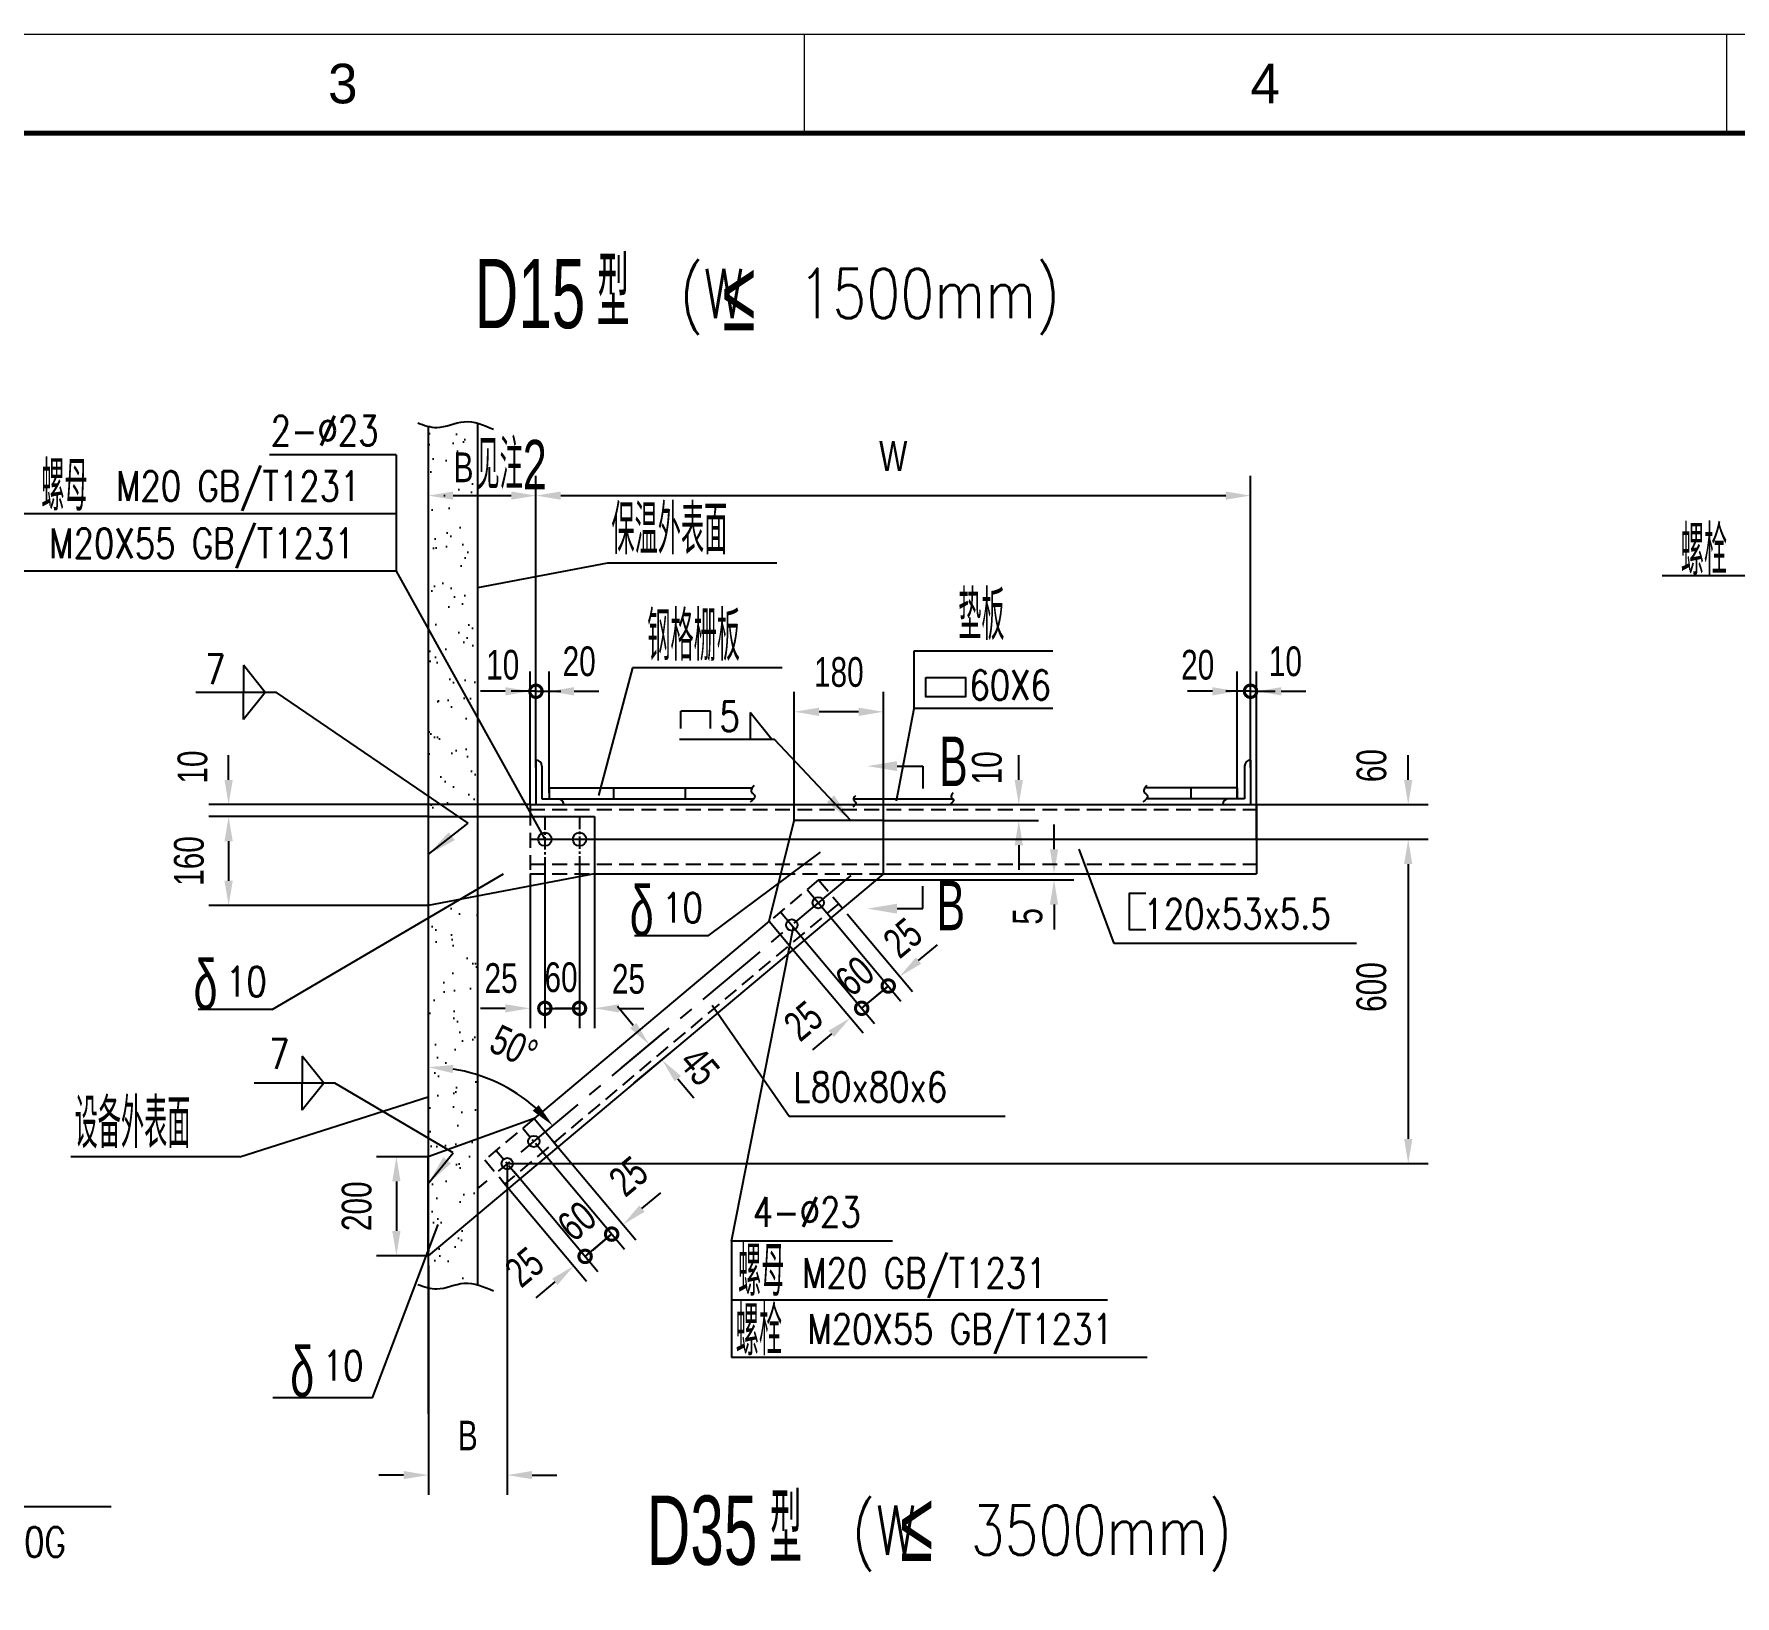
# Model space of a CAD drawing. Extents: x 148 to 221443, y -36682 to 6758.
# Drawn here: x 161938 to 165374, y -18573 to -15418 of the extents above; entities that cross this region are included whole.
import ezdxf
from ezdxf.enums import TextEntityAlignment as Align

# ---------------------------------------------------------------- set-up
doc = ezdxf.new("R2010")
doc.units = 0
doc.header["$LTSCALE"] = 10
doc.header["$MEASUREMENT"] = 0
for name, pattern in [('CENTERX2', [4, 2.5, -0.5, 0.5, -0.5]), ('HIDDENX2', [0.75, 0.5, -0.25]), ('PHANTOM', [2.5, 1.25, -0.25, 0.25, -0.25, 0.25, -0.25])]:
    doc.linetypes.add(name, pattern=pattern)
for name, color, linetype in [('2', 4, 'Continuous'), ('3', 255, 'Continuous'), ('6', 4, 'PHANTOM'), ('9', 6, 'Continuous'), ('CENTER', 1, 'CENTERX2'), ('WHITE', 7, 'Continuous')]:
    doc.layers.add(name, color=color, linetype=linetype)
doc.layers.add('2（细实线）', color=3, linetype='Continuous', lineweight=20)
doc.layers.add('图框层', color=7, linetype='Continuous', lineweight=15)
doc.styles.add('HZ', font='ROMS.SHX', dxfattribs={"width": 0.75, "bigfont": 'GBCBIG.SHX'})
doc.styles.get("Standard").update_dxf_attribs({"font": 'wison_e.shx', "width": 0.75, "bigfont": 'wison_c.shx'})
doc.styles.add('XW', font='ROMANS.shx', dxfattribs={"width": 0.85})
doc.dimstyles.new('DIM1', dxfattribs={"dimscale": 20, "dimtxt": 3, "dimasz": 2.5, "dimexe": 2, "dimexo": 0, "dimgap": 1, "dimtad": 0, "dimdec": 0, "dimzin": 0, "dimdsep": 46, "dimtxsty": 'Standard', "dimcen": 2, "dimclrd": 3, "dimclre": 3, "dimclrt": 3, "dimadec": 0, "dimazin": 0, "dimtfac": 0.666667, "dimtdec": 0, "dimtofl": 0, "dimtmove": 2, "dimatfit": 1, "dimfxl": 2, "dimtvp": 1.333333, "dimtolj": 1, "dimtzin": 0, "dimarcsym": 0})

# ---------------------------------------------------------------- blocks, each defined once
blk = doc.blocks.new('_DotSmall')
at = {"layer": 'WHITE', "color": 0, "const_width": 0.5}
blk.add_lwpolyline([(-0.0625, 0, 1), (0.0625, 0, 1)], format="xyb", close=True, dxfattribs=at)
blk = doc.blocks.new('*D1601')
at = {"layer": '2', "color": 3, "lineweight": -2}
for p, q in [((162939.9, -16974.3), (162939.9, -16705.3)), ((162951.9, -16899.3), (162951.9, -16705.3)), ((162889.9, -16745.3), (162839.9, -16745.3)), ((162951.9, -16745.3), (163001.9, -16745.3))]:
    blk.add_line(p, q, dxfattribs=at)
at = {"layer": '2', "color": 3}
blk.add_solid([(162889.9, -16753.7), (162889.9, -16737), (162939.9, -16745.3)], dxfattribs=at)
at = {"layer": 'Defpoints', "color": 0}
for p in [(162951.9, -16745.3), (162951.9, -16899.3), (162939.9, -16974.3)]:
    blk.add_point(p, dxfattribs=at)
at = {"layer": '2', "color": 3, "lineweight": -2, "xscale": 50, "yscale": 50, "zscale": 50, "rotation": 180}
blk.add_blockref('_DotSmall', (162951.9, -16745.3), dxfattribs=at)
at = {"layer": '2', "color": 3, "insert": (162884.7, -16692.1), "char_height": 60, "attachment_point": 5}
blk.add_mtext('\\A1;10', dxfattribs=at)
blk = doc.blocks.new('*D1602')
at = {"layer": '2', "color": 3, "lineweight": -2}
for p, q in [((162951.9, -16899.3), (162951.9, -16705.3)), ((162978.9, -16950.3), (162978.9, -16705.3)), ((162951.9, -16745.3), (162901.9, -16745.3)), ((163028.9, -16745.3), (163078.9, -16745.3))]:
    blk.add_line(p, q, dxfattribs=at)
at = {"layer": '2', "color": 3}
blk.add_solid([(163028.9, -16737), (163028.9, -16753.7), (162978.9, -16745.3)], dxfattribs=at)
at = {"layer": 'Defpoints', "color": 0}
for p in [(162951.9, -16745.3), (162951.9, -16899.3), (162978.9, -16950.3)]:
    blk.add_point(p, dxfattribs=at)
at = {"layer": '2', "color": 3, "lineweight": -2, "xscale": 50, "yscale": 50, "zscale": 50}
blk.add_blockref('_DotSmall', (162951.9, -16745.3), dxfattribs=at)
at = {"layer": '2', "color": 3, "insert": (163039.2, -16685.1), "char_height": 60, "attachment_point": 5}
blk.add_mtext('\\A1;20', dxfattribs=at)
blk = doc.blocks.new('*D1603')
at = {"layer": '2', "color": 3, "lineweight": -2}
for p, q in [((164368.3, -16962.3), (164368.3, -16705.3)), ((164395.3, -16899.3), (164395.3, -16705.3)), ((164318.3, -16745.3), (164268.3, -16745.3)), ((164395.3, -16745.3), (164445.3, -16745.3))]:
    blk.add_line(p, q, dxfattribs=at)
at = {"layer": '2', "color": 3}
blk.add_solid([(164318.3, -16753.7), (164318.3, -16737), (164368.3, -16745.3)], dxfattribs=at)
at = {"layer": 'Defpoints', "color": 0}
for p in [(164395.3, -16745.3), (164395.3, -16899.3), (164368.3, -16962.3)]:
    blk.add_point(p, dxfattribs=at)
at = {"layer": '2', "color": 3, "lineweight": -2, "xscale": 50, "yscale": 50, "zscale": 50, "rotation": 180}
blk.add_blockref('_DotSmall', (164395.3, -16745.3), dxfattribs=at)
at = {"layer": '2', "color": 3, "insert": (164288.6, -16692.1), "char_height": 60, "attachment_point": 5}
blk.add_mtext('\\A1;20', dxfattribs=at)
blk = doc.blocks.new('*D1604')
at = {"layer": '2', "color": 3, "lineweight": -2}
for p, q in [((164395.3, -16899.3), (164395.3, -16705.3)), ((164407.3, -17044.3), (164407.3, -16705.3)), ((164395.3, -16745.3), (164345.3, -16745.3)), ((164457.3, -16745.3), (164507.3, -16745.3))]:
    blk.add_line(p, q, dxfattribs=at)
at = {"layer": '2', "color": 3}
blk.add_solid([(164457.3, -16737), (164457.3, -16753.7), (164407.3, -16745.3)], dxfattribs=at)
at = {"layer": 'Defpoints', "color": 0}
for p in [(164395.3, -16745.3), (164395.3, -16899.3), (164407.3, -17044.3)]:
    blk.add_point(p, dxfattribs=at)
at = {"layer": '2', "color": 3, "lineweight": -2, "xscale": 50, "yscale": 50, "zscale": 50}
blk.add_blockref('_DotSmall', (164395.3, -16745.3), dxfattribs=at)
at = {"layer": '2', "color": 3, "insert": (164465.8, -16685.1), "char_height": 60, "attachment_point": 5}
blk.add_mtext('\\A1;10', dxfattribs=at)
blk = doc.blocks.new('*D1605')
at = {"layer": '2', "color": 3, "lineweight": -2}
for p, q in [((162734.5, -16467.9), (162734.5, -16310)), ((162951.9, -16899.3), (162951.9, -16310)), ((162784.5, -16350), (162901.9, -16350))]:
    blk.add_line(p, q, dxfattribs=at)
at = {"layer": '2', "color": 3}
for points in [[(162784.5, -16341.7), (162784.5, -16358.3), (162734.5, -16350)], [(162901.9, -16358.3), (162901.9, -16341.7), (162951.9, -16350)]]:
    blk.add_solid(points, dxfattribs=at)
at = {"layer": 'Defpoints', "color": 0}
for p in [(162951.9, -16350), (162734.5, -16467.9), (162951.9, -16899.3)]:
    blk.add_point(p, dxfattribs=at)
at = {"layer": '2', "color": 3, "insert": (162805.6, -16292.9), "char_height": 60, "attachment_point": 5}
blk.add_mtext('\\A1;B', dxfattribs=at)
blk = doc.blocks.new('*D1606')
at = {"layer": '2', "color": 3, "lineweight": -2}
for p, q in [((162331.1, -16924.3), (162331.1, -16874.3)), ((162939.9, -16974.3), (162291.1, -16974.3)), ((162734.5, -16998.3), (162291.1, -16998.3)), ((162331.1, -17048.3), (162331.1, -17098.3))]:
    blk.add_line(p, q, dxfattribs=at)
at = {"layer": '2', "color": 3}
for points in [[(162322.7, -16924.3), (162339.4, -16924.3), (162331.1, -16974.3)], [(162339.4, -17048.3), (162322.7, -17048.3), (162331.1, -16998.3)]]:
    blk.add_solid(points, dxfattribs=at)
at = {"layer": 'Defpoints', "color": 0}
for p in [(162331.1, -16974.3), (162734.5, -16998.3), (162939.9, -16974.3)]:
    blk.add_point(p, dxfattribs=at)
at = {"layer": '2', "color": 3, "insert": (162258.3, -16898.4), "char_height": 60, "attachment_point": 5, "rotation": 90}
blk.add_mtext('\\A1;10', dxfattribs=at)
blk = doc.blocks.new('*D1607')
at = {"layer": '2', "color": 3, "lineweight": -2}
for p, q in [((162951.9, -16899.3), (162951.9, -16310)), ((164395.3, -16884.3), (164395.3, -16310)), ((163001.9, -16350), (164345.3, -16350))]:
    blk.add_line(p, q, dxfattribs=at)
at = {"layer": '2', "color": 3}
for points in [[(163001.9, -16341.7), (163001.9, -16358.3), (162951.9, -16350)], [(164345.3, -16358.3), (164345.3, -16341.7), (164395.3, -16350)]]:
    blk.add_solid(points, dxfattribs=at)
at = {"layer": 'Defpoints', "color": 0}
for p in [(164395.3, -16350), (162951.9, -16899.3), (164395.3, -16884.3)]:
    blk.add_point(p, dxfattribs=at)
at = {"layer": '2', "color": 3, "insert": (163673.6, -16270), "char_height": 60, "attachment_point": 5}
blk.add_mtext('\\A1;W', dxfattribs=at)
blk = doc.blocks.new('*D1608')
at = {"layer": '2', "color": 3, "lineweight": -2}
for p, q in [((162734.5, -16998.3), (162291.1, -16998.3)), ((162331.1, -17048.3), (162331.1, -17128)), ((162736.3, -17178), (162291.1, -17178))]:
    blk.add_line(p, q, dxfattribs=at)
at = {"layer": '2', "color": 3}
for points in [[(162339.4, -17048.3), (162322.7, -17048.3), (162331.1, -16998.3)], [(162322.7, -17128), (162339.4, -17128), (162331.1, -17178)]]:
    blk.add_solid(points, dxfattribs=at)
at = {"layer": 'Defpoints', "color": 0}
for p in [(162734.5, -16998.3), (162331.1, -17178), (162736.3, -17178)]:
    blk.add_point(p, dxfattribs=at)
at = {"layer": '2', "color": 3, "insert": (162251.1, -17088.2), "char_height": 60, "attachment_point": 5, "rotation": 90}
blk.add_mtext('\\A1;160', dxfattribs=at)
blk = doc.blocks.new('*D1609')
at = {"layer": '2', "color": 3, "lineweight": -2}
for p, q in [((162969.9, -17089.7), (162969.9, -17425.8)), ((162939.9, -17114.3), (162939.9, -17425.8)), ((162889.9, -17385.8), (162839.9, -17385.8)), ((162969.9, -17385.8), (163019.9, -17385.8))]:
    blk.add_line(p, q, dxfattribs=at)
at = {"layer": '2', "color": 3}
blk.add_solid([(162889.9, -17394.1), (162889.9, -17377.4), (162939.9, -17385.8)], dxfattribs=at)
at = {"layer": 'Defpoints', "color": 0}
for p in [(162969.9, -17089.7), (162939.9, -17114.3), (162969.9, -17385.8)]:
    blk.add_point(p, dxfattribs=at)
at = {"layer": '2', "color": 3, "lineweight": -2, "xscale": 50, "yscale": 50, "zscale": 50, "rotation": 180}
blk.add_blockref('_DotSmall', (162969.9, -17385.8), dxfattribs=at)
at = {"layer": '2', "color": 3, "insert": (162881.4, -17325), "char_height": 60, "attachment_point": 5}
blk.add_mtext('\\A1;25', dxfattribs=at)
blk = doc.blocks.new('*D1610')
at = {"layer": '2', "color": 3, "lineweight": -2}
for p, q in [((162969.9, -17089.7), (162969.9, -17425.8)), ((163039.9, -17089), (163039.9, -17425.8)), ((162969.9, -17385.8), (163039.9, -17385.8))]:
    blk.add_line(p, q, dxfattribs=at)
at = {"layer": 'Defpoints', "color": 0}
for p in [(162969.9, -17089.7), (163039.9, -17089), (163039.9, -17385.8)]:
    blk.add_point(p, dxfattribs=at)
at = {"layer": '2', "color": 3, "lineweight": -2, "xscale": 50, "yscale": 50, "zscale": 50, "rotation": 180}
blk.add_blockref('_DotSmall', (162969.9, -17385.8), dxfattribs=at)
at = {"layer": '2', "color": 3, "lineweight": -2, "xscale": 50, "yscale": 50, "zscale": 50}
blk.add_blockref('_DotSmall', (163039.9, -17385.8), dxfattribs=at)
at = {"layer": '2', "color": 3, "insert": (163002.6, -17323.3), "char_height": 60, "attachment_point": 5}
blk.add_mtext('\\A1;60', dxfattribs=at)
blk = doc.blocks.new('*D1611')
at = {"layer": '2', "color": 3, "lineweight": -2}
for p, q in [((163039.9, -17089), (163039.9, -17425.8)), ((163069.9, -17114.3), (163069.9, -17425.8)), ((163039.9, -17385.8), (162989.9, -17385.8)), ((163119.9, -17385.8), (163169.9, -17385.8))]:
    blk.add_line(p, q, dxfattribs=at)
at = {"layer": '2', "color": 3}
blk.add_solid([(163119.9, -17377.4), (163119.9, -17394.1), (163069.9, -17385.8)], dxfattribs=at)
at = {"layer": 'Defpoints', "color": 0}
for p in [(163039.9, -17089), (163069.9, -17114.3), (163069.9, -17385.8)]:
    blk.add_point(p, dxfattribs=at)
at = {"layer": '2', "color": 3, "lineweight": -2, "xscale": 50, "yscale": 50, "zscale": 50}
blk.add_blockref('_DotSmall', (163039.9, -17385.8), dxfattribs=at)
at = {"layer": '2', "color": 3, "insert": (163138.8, -17326.7), "char_height": 60, "attachment_point": 5}
blk.add_mtext('\\A1;25', dxfattribs=at)
blk = doc.blocks.new('*D1612')
at = {"layer": '2', "color": 3, "lineweight": -2}
for p, q in [((164407.3, -17044.3), (164753.9, -17044.3)), ((164713.9, -17094.3), (164713.9, -17649.5)), ((162894, -17699.5), (164753.9, -17699.5))]:
    blk.add_line(p, q, dxfattribs=at)
at = {"layer": '2', "color": 3}
for points in [[(164722.2, -17094.3), (164705.5, -17094.3), (164713.9, -17044.3)], [(164705.5, -17649.5), (164722.2, -17649.5), (164713.9, -17699.5)]]:
    blk.add_solid(points, dxfattribs=at)
at = {"layer": 'Defpoints', "color": 0}
for p in [(164407.3, -17044.3), (162894, -17699.5), (164713.9, -17699.5)]:
    blk.add_point(p, dxfattribs=at)
at = {"layer": '2', "color": 3, "insert": (164639.7, -17342.8), "char_height": 60, "attachment_point": 5, "rotation": 90}
blk.add_mtext('\\A1;600', dxfattribs=at)
blk = doc.blocks.new('*D1613')
at = {"layer": '2', "color": 3, "lineweight": -2}
for p, q in [((163580.6, -17195.2), (163712.2, -17352.1)), ((163557.6, -17214.5), (163689.2, -17371.4)), ((163724.8, -17289.3), (163763.1, -17257.2)), ((163663.5, -17340.7), (163625.2, -17372.9))]:
    blk.add_line(p, q, dxfattribs=at)
at = {"layer": '2', "color": 3}
blk.add_solid([(163719.4, -17282.9), (163730.1, -17295.7), (163686.5, -17321.4)], dxfattribs=at)
at = {"layer": 'Defpoints', "color": 0}
for p in [(163580.6, -17195.2), (163557.6, -17214.5), (163686.5, -17321.4)]:
    blk.add_point(p, dxfattribs=at)
at = {"layer": '2', "color": 3, "lineweight": -2, "xscale": 50, "yscale": 50, "zscale": 50, "rotation": 39.99999999978384}
blk.add_blockref('_DotSmall', (163663.5, -17340.7), dxfattribs=at)
at = {"layer": '2', "color": 3, "insert": (163693, -17243.5), "char_height": 60, "attachment_point": 5, "rotation": 40}
blk.add_mtext('\\A1;25', dxfattribs=at)
blk = doc.blocks.new('*D1614')
at = {"layer": '2', "color": 3, "lineweight": -2}
for p, q in [((163557.6, -17214.5), (163689.2, -17371.4)), ((163504, -17259.5), (163635.6, -17416.4)), ((163609.9, -17385.7), (163663.5, -17340.7))]:
    blk.add_line(p, q, dxfattribs=at)
at = {"layer": 'Defpoints', "color": 0}
for p in [(163557.6, -17214.5), (163504, -17259.5), (163663.5, -17340.7)]:
    blk.add_point(p, dxfattribs=at)
at = {"layer": '2', "color": 3, "lineweight": -2, "xscale": 50, "yscale": 50, "zscale": 50}
for p, rotation in [((163663.5, -17340.7), 39.9999999997845), ((163609.9, -17385.7), 219.9999999997845)]:
    blk.add_blockref('_DotSmall', p, dxfattribs=dict(at, rotation=rotation))
at = {"layer": '2', "color": 3, "insert": (163595.9, -17320.6), "char_height": 60, "attachment_point": 5, "rotation": 40}
blk.add_mtext('\\A1;60', dxfattribs=at)
blk = doc.blocks.new('*D1615')
at = {"layer": '2', "color": 3, "lineweight": -2}
for p, q in [((163481, -17278.8), (163612.6, -17435.6)), ((163504, -17259.5), (163635.6, -17416.4)), ((163609.9, -17385.7), (163648.2, -17353.6)), ((163548.6, -17437.1), (163510.3, -17469.3))]:
    blk.add_line(p, q, dxfattribs=at)
at = {"layer": '2', "color": 3}
blk.add_solid([(163553.9, -17443.5), (163543.2, -17430.8), (163586.9, -17405)], dxfattribs=at)
at = {"layer": 'Defpoints', "color": 0}
for p in [(163481, -17278.8), (163504, -17259.5), (163609.9, -17385.7)]:
    blk.add_point(p, dxfattribs=at)
at = {"layer": '2', "color": 3, "lineweight": -2, "xscale": 50, "yscale": 50, "zscale": 50, "rotation": 219.9999999998051}
blk.add_blockref('_DotSmall', (163609.9, -17385.7), dxfattribs=at)
at = {"layer": '2', "color": 3, "insert": (163492, -17411.4), "char_height": 60, "attachment_point": 5, "rotation": 40}
blk.add_mtext('\\A1;25', dxfattribs=at)
blk = doc.blocks.new('*D1616')
at = {"layer": '2', "color": 3, "lineweight": -2}
for p, q in [((162906.9, -17714.9), (163076.9, -17917.5)), ((162883.9, -17734.2), (163053.9, -17936.8)), ((163051.2, -17886.9), (163089.5, -17854.7)), ((162989.9, -17938.3), (162951.6, -17970.4))]:
    blk.add_line(p, q, dxfattribs=at)
at = {"layer": '2', "color": 3}
blk.add_solid([(162995.3, -17944.7), (162984.5, -17931.9), (163028.2, -17906.2)], dxfattribs=at)
at = {"layer": 'Defpoints', "color": 0}
for p in [(162906.9, -17714.9), (162883.9, -17734.2), (163051.2, -17886.9)]:
    blk.add_point(p, dxfattribs=at)
at = {"layer": '2', "color": 3, "lineweight": -2, "xscale": 50, "yscale": 50, "zscale": 50, "rotation": 219.9999999997694}
blk.add_blockref('_DotSmall', (163051.2, -17886.9), dxfattribs=at)
at = {"layer": '2', "color": 3, "insert": (162928.7, -17908.5), "char_height": 60, "attachment_point": 5, "rotation": 40}
blk.add_mtext('\\A1;25', dxfattribs=at)
blk = doc.blocks.new('*D1617')
at = {"layer": '2', "color": 3, "lineweight": -2}
for p, q in [((162960.5, -17669.9), (163130.5, -17872.5)), ((162906.9, -17714.9), (163076.9, -17917.5)), ((163051.2, -17886.9), (163104.8, -17841.9))]:
    blk.add_line(p, q, dxfattribs=at)
at = {"layer": 'Defpoints', "color": 0}
for p in [(162960.5, -17669.9), (162906.9, -17714.9), (163104.8, -17841.9)]:
    blk.add_point(p, dxfattribs=at)
at = {"layer": '2', "color": 3, "lineweight": -2, "xscale": 50, "yscale": 50, "zscale": 50}
for p, rotation in [((163104.8, -17841.9), 39.9999999997845), ((163051.2, -17886.9), 219.9999999997845)]:
    blk.add_blockref('_DotSmall', p, dxfattribs=dict(at, rotation=rotation))
at = {"layer": '2', "color": 3, "insert": (163034.7, -17815.8), "char_height": 60, "attachment_point": 5, "rotation": 40}
blk.add_mtext('\\A1;60', dxfattribs=at)
blk = doc.blocks.new('*D1618')
at = {"layer": '2', "color": 3, "lineweight": -2}
for p, q in [((162983.5, -17650.6), (163153.5, -17853.2)), ((162960.5, -17669.9), (163130.5, -17872.5)), ((163166.1, -17790.4), (163204.4, -17758.3)), ((163104.8, -17841.9), (163066.5, -17874))]:
    blk.add_line(p, q, dxfattribs=at)
at = {"layer": '2', "color": 3}
blk.add_solid([(163160.7, -17784.1), (163171.4, -17796.8), (163127.8, -17822.6)], dxfattribs=at)
at = {"layer": 'Defpoints', "color": 0}
for p in [(162983.5, -17650.6), (162960.5, -17669.9), (163127.8, -17822.6)]:
    blk.add_point(p, dxfattribs=at)
at = {"layer": '2', "color": 3, "lineweight": -2, "xscale": 50, "yscale": 50, "zscale": 50, "rotation": 39.99999999980513}
blk.add_blockref('_DotSmall', (163104.8, -17841.9), dxfattribs=at)
at = {"layer": '2', "color": 3, "insert": (163138.9, -17725.2), "char_height": 60, "attachment_point": 5, "rotation": 40}
blk.add_mtext('\\A1;25', dxfattribs=at)
blk = doc.blocks.new('*D1619')
at = {"layer": '2', "color": 3, "lineweight": -2}
for p, q in [((164713.9, -16924.3), (164713.9, -16874.3)), ((164407.3, -16974.3), (164753.9, -16974.3)), ((164407.3, -17044.3), (164753.9, -17044.3)), ((164713.9, -17094.3), (164713.9, -17144.3))]:
    blk.add_line(p, q, dxfattribs=at)
at = {"layer": '2', "color": 3}
for points in [[(164705.5, -16924.3), (164722.2, -16924.3), (164713.9, -16974.3)], [(164722.2, -17094.3), (164705.5, -17094.3), (164713.9, -17044.3)]]:
    blk.add_solid(points, dxfattribs=at)
at = {"layer": 'Defpoints', "color": 0}
for p in [(164407.3, -16974.3), (164407.3, -17044.3), (164713.9, -17044.3)]:
    blk.add_point(p, dxfattribs=at)
at = {"layer": '2', "color": 3, "insert": (164639.9, -16895.5), "char_height": 60, "attachment_point": 5, "rotation": 90}
blk.add_mtext('\\A1;60', dxfattribs=at)
blk = doc.blocks.new('*D1620')
at = {"layer": '2', "color": 3, "lineweight": -2}
for p, q in [((163998.4, -17064.3), (163998.4, -17014.3)), ((163522.7, -17126.3), (164038.4, -17126.3)), ((163677, -17114.3), (164038.4, -17114.3)), ((163998.4, -17176.3), (163998.4, -17226.3))]:
    blk.add_line(p, q, dxfattribs=at)
at = {"layer": '2', "color": 3}
for points in [[(163990.1, -17064.3), (164006.8, -17064.3), (163998.4, -17114.3)], [(164006.8, -17176.3), (163990.1, -17176.3), (163998.4, -17126.3)]]:
    blk.add_solid(points, dxfattribs=at)
at = {"layer": 'Defpoints', "color": 0}
for p in [(163522.7, -17126.3), (163677, -17114.3), (163998.4, -17114.3)]:
    blk.add_point(p, dxfattribs=at)
at = {"layer": '2', "color": 3, "insert": (163945.2, -17200), "char_height": 60, "attachment_point": 5, "rotation": 90}
blk.add_mtext('\\A1;5', dxfattribs=at)
blk = doc.blocks.new('*D1621')
at = {"layer": '2', "color": 3, "lineweight": -2}
for p, q in [((163927.2, -16924.3), (163927.2, -16874.3)), ((163622.2, -16974.3), (163967.2, -16974.3)), ((163653.7, -17006.3), (163967.2, -17006.3)), ((163927.2, -17056.3), (163927.2, -17106.3))]:
    blk.add_line(p, q, dxfattribs=at)
at = {"layer": '2', "color": 3}
for points in [[(163918.9, -16924.3), (163935.6, -16924.3), (163927.2, -16974.3)], [(163935.6, -17056.3), (163918.9, -17056.3), (163927.2, -17006.3)]]:
    blk.add_solid(points, dxfattribs=at)
at = {"layer": 'Defpoints', "color": 0}
for p in [(163622.2, -16974.3), (163653.7, -17006.3), (163927.2, -16974.3)]:
    blk.add_point(p, dxfattribs=at)
at = {"layer": '2', "color": 3, "insert": (163863, -16899.9), "char_height": 60, "attachment_point": 5, "rotation": 90}
blk.add_mtext('\\A1;10', dxfattribs=at)
blk = doc.blocks.new('*D1622')
at = {"layer": '2', "color": 3, "lineweight": -2}
for p, q in [((163473.7, -17006.3), (163473.7, -16746.7)), ((163653.7, -17006.3), (163653.7, -16746.7)), ((163603.7, -16786.7), (163523.7, -16786.7))]:
    blk.add_line(p, q, dxfattribs=at)
at = {"layer": '2', "color": 3}
for points in [[(163523.7, -16778.4), (163523.7, -16795.1), (163473.7, -16786.7)], [(163603.7, -16795.1), (163603.7, -16778.4), (163653.7, -16786.7)]]:
    blk.add_solid(points, dxfattribs=at)
at = {"layer": 'Defpoints', "color": 0}
for p in [(163473.7, -16786.7), (163473.7, -17006.3), (163653.7, -17006.3)]:
    blk.add_point(p, dxfattribs=at)
at = {"layer": '2', "color": 3, "insert": (163563.7, -16706.7), "char_height": 60, "attachment_point": 5}
blk.add_mtext('\\A1;180', dxfattribs=at)
blk = doc.blocks.new('*D1623')
at = {"layer": '2', "color": 3, "lineweight": -2}
for p, q in [((163148.5, -17420.7), (163116.4, -17382.4)), ((163124.9, -17505.8), (163211.3, -17433.3)), ((163150.6, -17536.4), (163237, -17464)), ((163238.5, -17528), (163270.6, -17566.3))]:
    blk.add_line(p, q, dxfattribs=at)
at = {"layer": '2', "color": 3}
for points in [[(163142.1, -17426.1), (163154.9, -17415.4), (163180.6, -17459)], [(163244.9, -17522.6), (163232.1, -17533.3), (163206.4, -17489.7)]]:
    blk.add_solid(points, dxfattribs=at)
at = {"layer": 'Defpoints', "color": 0}
for p in [(163180.6, -17459), (163124.9, -17505.8), (163150.6, -17536.4)]:
    blk.add_point(p, dxfattribs=at)
at = {"layer": '2', "color": 3, "insert": (163282.4, -17502.8), "char_height": 60, "attachment_point": 5, "rotation": 310}
blk.add_mtext('\\A1;45', dxfattribs=at)
blk = doc.blocks.new('*D1624')
at = {"layer": '2', "color": 3, "lineweight": -2}
for p, q in [((162894, -17699.5), (162894, -18368.7)), ((162734.5, -17905.2), (162734.5, -18368.7)), ((162684.5, -18328.7), (162634.5, -18328.7)), ((162944, -18328.7), (162994, -18328.7))]:
    blk.add_line(p, q, dxfattribs=at)
at = {"layer": '2', "color": 3}
for points in [[(162684.5, -18337), (162684.5, -18320.4), (162734.5, -18328.7)], [(162944, -18320.4), (162944, -18337), (162894, -18328.7)]]:
    blk.add_solid(points, dxfattribs=at)
at = {"layer": 'Defpoints', "color": 0}
for p in [(162894, -17699.5), (162734.5, -17905.2), (162894, -18328.7)]:
    blk.add_point(p, dxfattribs=at)
at = {"layer": '2', "color": 3, "insert": (162814.2, -18248.7), "char_height": 60, "attachment_point": 5}
blk.add_mtext('\\A1;B', dxfattribs=at)
blk = doc.blocks.new('*D1625')
at = {"layer": '2', "color": 3, "lineweight": -2}
blk.add_arc((162734.5, -17831.8), 327.1, 48.4459, 81.2333, dxfattribs=at)
at = {"layer": '2', "color": 3}
for points in [[(162785, -17500.2), (162783.7, -17516.8), (162734.5, -17504.7)], [(162945.4, -17592.8), (162957.4, -17581.2), (162986.2, -17623)]]:
    blk.add_solid(points, dxfattribs=at)
at = {"layer": 'Defpoints', "color": 0}
for p in [(162734.5, -16210.1), (163591.2, -17121.1), (162915.2, -17559.2), (162903.8, -17691.3), (162734.5, -18350.4)]:
    blk.add_point(p, dxfattribs=at)
at = {"layer": '2', "color": 3, "insert": (162907.5, -17463.3), "char_height": 60, "attachment_point": 5, "rotation": 334.8396}
blk.add_mtext('\\A1;50%%d', dxfattribs=at)
blk = doc.blocks.new('*D1626')
at = {"layer": '2', "color": 3, "lineweight": -2}
for p, q in [((162734.5, -17685.6), (162630, -17685.6)), ((162670, -17735.6), (162670, -17835.6)), ((162734.5, -17885.6), (162630, -17885.6))]:
    blk.add_line(p, q, dxfattribs=at)
at = {"layer": '2', "color": 3}
for points in [[(162678.3, -17735.6), (162661.6, -17735.6), (162670, -17685.6)], [(162661.6, -17835.6), (162678.3, -17835.6), (162670, -17885.6)]]:
    blk.add_solid(points, dxfattribs=at)
at = {"layer": 'Defpoints', "color": 0}
for p in [(162734.5, -17685.6), (162670, -17885.6), (162734.5, -17885.6)]:
    blk.add_point(p, dxfattribs=at)
at = {"layer": '2', "color": 3, "insert": (162590, -17785.6), "char_height": 60, "attachment_point": 5, "rotation": 90}
blk.add_mtext('\\A1;200', dxfattribs=at)
blk = doc.blocks.new('a2')
for p, q in [((15615.59, 10126.74), (15615.59, 10116.74)), ((15708.75, 10126.74), (15708.75, 10116.74))]:
    blk.add_line(p, q)
at = {"layer": '图框层', "ltscale": 10}
blk.add_lwpolyline([(15311.09, 10126.74), (15905.09, 10126.74), (15905.09, 9706.74), (15311.09, 9706.74)], close=True, dxfattribs=at)
at = {"layer": '图框层', "ltscale": 10, "const_width": 0.5}
blk.add_lwpolyline([(15336.09, 10116.74), (15895.09, 10116.74), (15895.09, 9716.74), (15336.09, 9716.74)], close=True, dxfattribs=at)
at = {"style": 'HZ'}
for s, p in [('3', (15569, 10121.74)), ('4', (15662.17, 10121.74))]:
    blk.add_text(s, height=4, dxfattribs=at).set_placement(p, align=Align.MIDDLE)

msp = doc.modelspace()

# ---------------------------------------------------------------- hatches: boundary and pattern name
at = {"layer": '6', "linetype": 'Continuous'}
h = msp.add_hatch(dxfattribs=at)
h.set_pattern_fill('AR-SAND', color=3, scale=40, style=0)
h.set_pattern_definition([(37.5, (147129.46, -41711.066), (-2.51973, 77.07295), [0, -60.8, 0, -68, 0, -65]), (7.5, (147129.46, -41711.07), (70.79107, 112.88584), [0, -32.8, 0, -54.8, 0, -21]), (327.5, (147080.26, -41711.066), (124.56567, 0.22636), [0, -20, 0, -72, 0, -94]), (317.5, (147080.26, -41711.07), (120.24506, 35.10702), [0, -10, 0, -47.2, 0, -54])])
edge = h.paths.add_edge_path()
edge.add_spline(control_points=[(162834.0037, -16203.9076), (162824.9429, -16201.3571), (162797.6881, -16197.1419), (162764.2284, -16215.096), (162740.2082, -16211.4699), (162734.4616, -16210.0728)], knot_values=[21.980657326, 21.980657326, 21.980657326, 21.980657326, 50.083759132, 106.292634173, 123.997218646, 123.997218646, 123.997218646, 123.997218646], degree=3, periodic=0)
edge.add_line((162734.4616, -16210.0728), (162734.4616, -16619.9342))
edge.add_line((162734.4616, -16619.9342), (162834.0037, -16799.3548))
edge.add_line((162834.0037, -16799.3548), (162834.0037, -16203.9076))
h.paths.add_polyline_path([(162834.0037, -16799.3548), (162734.4616, -16619.9342), (162734.4616, -16986.3021), (162834.0037, -16986.3021)])
h.paths.add_polyline_path([(162773.5624, -16247.9157), (162837.5624, -16247.9157), (162837.5624, -16337.9157), (162773.5624, -16337.9157)], flags=9)
h = msp.add_hatch(dxfattribs=at)
h.set_pattern_fill('AR-SAND', color=3, scale=40, style=0)
h.set_pattern_definition([(37.5, (149990.91, -24523.78), (-2.51973, 77.07295), [0, -60.8, 0, -68, 0, -65]), (7.5, (149990.91, -24523.78), (70.7911, 112.88584), [0, -32.8, 0, -54.8, 0, -21]), (327.5, (149941.71, -24523.78), (124.56567, 0.22636), [0, -20, 0, -72, 0, -94]), (317.5, (149941.71, -24523.78), (120.2451, 35.107), [0, -10, 0, -47.2, 0, -54])])
h.paths.add_polyline_path([(162734.4616, -17625.4929), (162834.0037, -17598.8207), (162834.0037, -17150.871), (162820.0555, -17153.0333), (162734.4616, -17203.2388)])
h.paths.add_polyline_path([(162834.0037, -17598.8207), (162734.4616, -17625.4929), (162734.4616, -17885.6345), (162834.0037, -17802.1088)])
edge = h.paths.add_edge_path()
edge.add_spline(control_points=[(162734.4616, -17950.4117), (162740.2082, -17951.8089), (162764.2284, -17955.435), (162797.6881, -17937.4809), (162824.9429, -17941.696), (162834.0037, -17944.2465)], knot_values=[21.980657326, 21.980657326, 21.980657326, 21.980657326, 39.685241799, 95.89411684, 123.997218646, 123.997218646, 123.997218646, 123.997218646], degree=3, periodic=0)
edge.add_line((162834.0037, -17944.2465), (162834.0037, -17802.1088))
edge.add_line((162834.0037, -17802.1088), (162734.4616, -17885.6345))
edge.add_line((162734.4616, -17885.6345), (162734.4616, -17950.4117))

# ---------------------------------------------------------------- linework, layer by layer
at = {"color": 7, "lineweight": 0}
msp.add_line((163428.1077, -16842.7841), (163384.3729, -16842.7841), dxfattribs=at)
for p, q in [((162951.8997, -16884.3021), (162951.8997, -16974.3021)), ((162963.8997, -16896.3021), (162963.8997, -16962.3021)), ((164383.2728, -16896.3021), (164383.2728, -16962.3021)), ((164395.2728, -16884.3021), (164395.2728, -16974.3021)), ((162963.8997, -16962.3021), (163392.1232, -16962.3021)), ((162978.8997, -16940.3021), (162978.8997, -16962.3021)), ((162978.8997, -16940.3021), (163388.4755, -16940.3021)), ((163108.4225, -16940.3021), (163108.4225, -16962.3021)), ((163253.059, -16940.3021), (163253.059, -16962.3021)), ((163593.4128, -16962.3021), (163793.4128, -16962.3021)), ((164368.2728, -16940.3021), (164184.207, -16940.3021)), ((164383.2728, -16962.3021), (164185.4237, -16962.3021)), ((164275.0244, -16940.3021), (164275.0244, -16962.3021)), ((164368.2728, -16940.3021), (164368.2728, -16962.3021)), ((162734.4616, -16998.3021), (163069.8997, -16998.3021)), ((162734.4616, -16998.3021), (162734.4616, -17178.3021)), ((162939.8997, -16974.3021), (162939.8997, -16986.3021)), ((162939.8997, -16974.3021), (164407.2728, -16974.3021)), ((163069.8997, -16998.3021), (163069.8997, -17114.3021)), ((163423.1336, -17209.8645), (163473.6997, -17006.3021)), ((163653.6997, -17006.3021), (163473.6997, -17006.3021)), ((163653.6997, -17114.3021), (163653.6997, -17006.3021)), ((164407.2728, -16974.3021), (164407.2728, -17114.3021)), ((163069.8997, -17114.3021), (162734.4616, -17178.3021)), ((163653.6997, -17114.3021), (162734.4616, -17885.6345)), ((163069.8997, -17114.3021), (163445.5504, -17114.3021)), ((163653.6997, -17114.3021), (164407.2728, -17114.3021)), ((163423.1336, -17209.8645), (162948.1105, -17608.4562)), ((163423.1336, -17209.8645), (163480.9845, -17278.8085)), ((162948.1105, -17608.4562), (162734.4616, -17685.6345)), ((162948.1105, -17608.4562), (162996.3196, -17665.9096)), ((162734.4616, -17885.6345), (162734.4616, -17685.6345))]:
    msp.add_line(p, q)
for centre, radius in [((162969.8997, -17044.3021), 13.5), ((163039.8997, -17044.3021), 13.5), ((163522.2356, -17172.3973), 11.5), ((163468.6125, -17217.3924), 11.5), ((162947.6268, -17654.5514), 11.5), ((162894.0037, -17699.5465), 11.5)]:
    msp.add_circle(centre, radius)
for centre, start, end in [((162951.8997, -16896.3021), 360, 90), ((164395.2728, -16896.3021), 90, 180), ((162995.8997, -16974.3021), 360, 90), ((164351.2728, -16974.3021), 90, 180)]:
    msp.add_arc(centre, 12, start, end)
at = {"layer": '2'}
for p, q in [((162669.3391, -16267.7161), (162413.5509, -16267.7161)), ((162669.3391, -16267.7161), (162669.3391, -16502.5534)), ((162669.3391, -16386.9741), (161916.2759, -16386.9741)), ((163096.5006, -16486.3564), (162834.0037, -16536.0231)), ((163438.1668, -16486.3564), (163096.5006, -16486.3564)), ((162669.3391, -16502.5534), (161796.6534, -16502.5534)), ((162669.3391, -16502.5534), (162969.8997, -17044.3021)), ((166125.0012, -16512.2611), (165226.6933, -16512.2611)), ((163146.8239, -16698.0311), (163078.0943, -16955.7976)), ((163449.416, -16698.0311), (163146.8239, -16698.0311)), ((163715.2614, -16664.4475), (163715.2614, -16780.0268)), ((163995.9703, -16664.4475), (163715.2614, -16664.4475)), ((162427.4598, -16747.4698), (162264.5845, -16747.4698)), ((162814.6243, -17012.0363), (162427.4598, -16747.4698)), ((163304.5683, -16785.7695), (163244.5372, -16785.7695)), ((163244.5372, -16820.4285), (163244.5372, -16785.7695)), ((163304.5683, -16820.4285), (163304.5683, -16785.7695)), ((163715.1044, -16780.8538), (163679.7053, -16967.3023)), ((163995.9703, -16780.0268), (163715.2614, -16780.0268)), ((163433.4194, -16842.7841), (163242.0487, -16842.7841)), ((163588.1054, -17006.3021), (163433.4194, -16842.7841)), ((163681.3279, -16896.4548), (163733.4455, -16896.4548)), ((162734.4616, -17074.9985), (162814.6243, -17012.0363)), ((163299.8379, -17239.3328), (163526.9687, -17070.1982)), ((164119.9453, -17254.6924), (164049.1285, -17064.1325)), ((162418.7575, -17388.4167), (162886.0209, -17114.3409)), ((163681.3279, -17184.4032), (163733.4455, -17184.4032)), ((163299.8379, -17239.3328), (163150.9672, -17239.3328)), ((163347.1913, -17856.25), (163471.8265, -17221.2227)), ((164609.6812, -17254.6924), (164119.9453, -17254.6924)), ((163463.1224, -17604.1935), (163307.6662, -17380.383)), ((162418.7575, -17388.4167), (162269.8868, -17388.4167)), ((162545.7701, -17536.9782), (162382.8949, -17536.9782)), ((162784.893, -17677.7194), (162545.7701, -17536.9782)), ((162353.6953, -17685.9196), (162734.4616, -17564.667)), ((163899.9065, -17604.1935), (163463.1224, -17604.1935)), ((162353.6953, -17685.9196), (162012.0292, -17685.9196)), ((162734.4616, -17739.3425), (162784.893, -17677.7194)), ((162621.6081, -18172.9163), (162754.6947, -17822.6838)), ((163672.403, -17856.25), (163347.1913, -17856.25)), ((163347.1913, -17856.25), (163347.1913, -18091.0874)), ((164106.1741, -17975.508), (163347.7139, -17975.508)), ((164186.6677, -18091.0874), (163347.1913, -18091.0874)), ((162621.6081, -18172.9163), (162420.0766, -18172.9163)), ((161443.4061, -18392.1858), (162094.0435, -18392.1858))]:
    msp.add_line(p, q, dxfattribs=at)
at = {"layer": '2', "color": 7}
for p, q in [((162404.7886, -16747.4698), (162361.0539, -16692.8554)), ((162361.0539, -16692.8554), (162361.0539, -16747.4698)), ((162404.7886, -16747.4698), (162361.0539, -16802.0843)), ((162361.0539, -16802.0843), (162361.0539, -16747.4698)), ((163428.1077, -16842.7841), (163384.3729, -16788.1697)), ((163384.3729, -16788.1697), (163384.3729, -16842.7841)), ((163733.4455, -16896.4548), (163733.4455, -16942.0018)), ((163733.4455, -17184.4032), (163733.4455, -17138.8561)), ((162523.099, -17536.9782), (162479.3642, -17482.3637)), ((162479.3642, -17482.3637), (162479.3642, -17536.9782)), ((162523.099, -17536.9782), (162479.3642, -17591.5926)), ((162479.3642, -17591.5926), (162479.3642, -17536.9782))]:
    msp.add_line(p, q, dxfattribs=at)
at = {"layer": '2', "ltscale": 6}
msp.add_line((162939.8997, -17044.3021), (164677.9215, -17044.3021), dxfattribs=at)
at = {"layer": '2'}
msp.add_lwpolyline([(163739.5182, -16717.3751), (163819.3656, -16717.3751), (163819.3656, -16756.3511), (163739.5182, -16756.3511)], close=True, dxfattribs=at)
at = {"layer": '2', "color": 3, "linetype": 'Continuous'}
msp.add_lwpolyline([(164183.864, -17153.4816), (164150.4202, -17153.4816), (164150.4202, -17226.4006), (164183.864, -17226.4006)], dxfattribs=at)
at = {"layer": '2'}
for points in [[(163681.3279, -16906.4548), (163681.3279, -16886.4548), (163621.3279, -16896.4548)], [(163554.137, -16955.8428), (163539.6079, -16969.5871), (163588.1054, -17006.3021)], [(162787.9002, -17045.9412), (162775.5876, -17030.1804), (162734.4616, -17074.9985)], [(163681.3279, -17174.4032), (163681.3279, -17194.4032), (163621.3279, -17184.4032)], [(162780.2003, -17699.243), (162764.7227, -17686.5764), (162734.4616, -17739.3425)]]:
    msp.add_solid(points, dxfattribs=at)
at = {"layer": '3', "linetype": 'HIDDENX2', "ltscale": 6}
for p, q in [((162939.8997, -16984.3021), (164407.2728, -16984.3021)), ((162939.8997, -16986.3021), (162939.8997, -17114.3021)), ((162939.8997, -17094.3021), (164407.2728, -17094.3021)), ((162939.8997, -17114.3021), (163069.8997, -17114.3021)), ((163522.7194, -17126.3021), (163423.1336, -17209.8645)), ((163445.5504, -17114.3021), (163653.6997, -17114.3021)), ((163522.7194, -17126.3021), (163580.5703, -17195.2461)), ((163563.215, -17174.5629), (162889.0204, -17740.2794)), ((162948.1105, -17608.4562), (162848.5248, -17692.0186)), ((162848.5248, -17692.0186), (162896.7338, -17749.4719))]:
    msp.add_line(p, q, dxfattribs=at)
at = {"layer": '6', "color": 3, "linetype": 'Continuous'}
for p, q in [((162734.4616, -16210.0728), (162734.4616, -18205.2862)), ((162834.0037, -16203.9076), (162834.0037, -17944.2465))]:
    msp.add_line(p, q, dxfattribs=at)
at = {"layer": '9', "linetype": 'Continuous'}
for points in [[(162713.08, -16203.2392), (162751.7281, -16212.2527), (162806.7294, -16200.664), (162865.9898, -16216.1156)], [(163392.6278, -16935.5703), (163386.6979, -16947.8195), (163393.8138, -16956.9076), (163384.7212, -16968.7617)], [(164185.9283, -16935.5703), (164179.9983, -16947.8195), (164187.1143, -16956.9076), (164178.0217, -16968.7617)], [(163597.3969, -16956.4809), (163593.4436, -16964.6471), (163598.1876, -16970.7058), (163592.1258, -16978.6085)], [(163794.6375, -16950.743), (163790.6842, -16958.9091), (163795.4282, -16964.9679), (163789.3665, -16972.8706)], [(162713.08, -17943.5782), (162751.7281, -17952.5916), (162806.7294, -17941.0029), (162865.9898, -17956.4545)]]:
    msp.add_spline(points, degree=3, dxfattribs=at)
at = {"layer": 'CENTER'}
for p, q in [((162969.8997, -17000.2306), (162969.8997, -17089.7417)), ((163039.8997, -16998.6874), (163039.8997, -17088.9701)), ((162925.1292, -17627.7398), (162973.3383, -17685.1932)), ((162871.5061, -17672.735), (162919.7152, -17730.1883))]:
    msp.add_line(p, q, dxfattribs=at)
at = {"layer": 'CENTER', "ltscale": 6}
for p, q in [((163587.9852, -17117.2269), (162834.0037, -17749.8925)), ((163499.7381, -17145.5858), (163557.589, -17214.5298)), ((163446.115, -17190.5809), (163503.9658, -17259.5249))]:
    msp.add_line(p, q, dxfattribs=at)

# ---------------------------------------------------------------- block references
at = {"layer": '2（细实线）', "xscale": 20, "yscale": 20, "zscale": 20}
msp.add_blockref('a2', (-148818.3315, -217952.3707), dxfattribs=at)

# ---------------------------------------------------------------- texts
at = {"layer": '2'}
for s, height, style, width, p in [('D15', 140, 'HZ', 0.65, (163051.5499, -15941.7346)), ('7', 60, 'XW', 0.8, (162324.5812, -16700.8081)), ('5', 60, 'XW', 0.8, (163363.663, -16796.1224)), ('7', 60, 'XW', 0.8, (162454.0218, -17478.336)), ('D35', 140, 'HZ', 0.65, (163399.109, -18440.0403))]:
    msp.add_text(s, height=height, dxfattribs=dict(at, style=style, width=width)).set_placement(p, align=Align.MIDDLE_RIGHT)
at = {"layer": '2', "linetype": 'Continuous', "style": 'HZ', "width": 0.65}
for s, p in [('型', (163075.1412, -16009.2337)), ('≤', (163328.5637, -16016.1401)), ('型', (163423.8184, -18507.3996)), ('≤', (163687.3025, -18502.1482))]:
    msp.add_text(s, height=140, dxfattribs=at).set_placement(p)
at = {"layer": '2', "linetype": 'Continuous', "style": 'XW', "width": 0.8}
for s, p in [('(W  1500mm)', (164010.2673, -15941.7346)), ('(W  3500mm)', (164358.0097, -18440.0403))]:
    msp.add_text(s, height=100, dxfattribs=at).set_placement(p, align=Align.MIDDLE_RIGHT)
at = {"layer": '2'}
for s, height, style, width, p in [('2-%%c23', 60, 'XW', 0.8, (162416.0622, -16248.8159)), ('见注2', 100, 'HZ', 0.65, (162831.7677, -16337.6044)), ('M20 GB/T1231', 60, 'XW', 0.8, (162103.5334, -16360.811)), ('保温外表面', 100, 'HZ', 0.65, (163104.4186, -16468.549)), ('M20X55 GB/T1231', 60, 'XW', 0.8, (161968.6529, -16476.3368)), ('垫板', 100, 'HZ', 0.65, (163804.9625, -16641.8465)), ('钢格栅板', 100, 'HZ', 0.65, (163176.8128, -16683.6537)), ('60X6', 60, 'XW', 0.8, (163827.4288, -16762.8981)), ('B', 100, 'HZ', 0.65, (163765.9852, -16936.797)), ('B', 100, 'HZ', 0.65, (163760.624, -17228.0458)), ('120x53x5.5', 60, 'XW', 0.8, (164178.851, -17224.9042)), ('δ', 100, 'HZ', 0.65, (162260.2289, -17387.812)), ('10', 60, 'XW', 0.8, (162325.7877, -17361.7241)), ('L80x80x6', 60, 'XW', 0.8, (163471.8533, -17574.4053)), ('设备外表面', 100, 'HZ', 0.65, (162019.9472, -17668.1122)), ('4-%%c23', 60, 'XW', 0.8, (163389.9494, -17827.2882)), ('螺母', 100, 'HZ', 0.65, (163360.1289, -17966.6891)), ('M20 GB/T1231', 60, 'XW', 0.8, (163489.604, -17950.5127)), ('螺栓', 100, 'HZ', 0.65, (163355.4841, -18087.1775)), ('M20X55 GB/T1231', 60, 'XW', 0.8, (163500.0481, -18063.5331)), ('δ', 100, 'HZ', 0.65, (162455.4965, -18170.166)), ('10', 60, 'XW', 0.8, (162521.0553, -18137.6416)), ('G325/30/100G', 60, 'XW', 0.8, (161496.2644, -18493.7946))]:
    msp.add_text(s, height=height, dxfattribs=dict(at, style=style, width=width)).set_placement(p)
at = {"layer": '2', "color": 3, "linetype": 'Continuous', "style": 'HZ', "width": 0.65}
for s, p in [('螺母', (161952.7131, -16380.3911)), ('螺栓', (165264.4892, -16510.4723)), ('δ', (163141.3094, -17238.728))]:
    msp.add_text(s, height=100, dxfattribs=at).set_placement(p)
at = {"layer": '2', "color": 3, "style": 'XW', "width": 0.8}
msp.add_text('10', height=60, dxfattribs=at).set_placement((163206.8682, -17212.6401))

# ---------------------------------------------------------------- dimensions: what is measured, and where the dimension line sits
at = {"layer": '2'}
dim = msp.add_angular_dim_2l(base=(162915.2248, -17559.1948), line1=((163591.1991, -17121.0571), (162903.7985, -17691.3277)), line2=((162734.4616, -16210.0728), (162734.4616, -18350.4117)), dimstyle='DIM1', dxfattribs=at)
dim.commit()
dim.dimension.update_dxf_attribs({"geometry": '*D1625', "text_midpoint": (162907.5417, -17463.3352)})
dim = msp.add_linear_dim(base=(164395.2728, -16349.9854), p1=(162951.8997, -16899.3021), p2=(164395.2728, -16884.3021), text='W', dimstyle='DIM1', override={"dimse1": 0}, dxfattribs=at)
dim.commit()
dim.dimension.update_dxf_attribs({"geometry": '*D1607', "text_midpoint": (163673.5862, -16269.9854)})
dim = msp.add_linear_dim(base=(162951.8997, -16349.9854), p1=(162734.4616, -16467.8933), p2=(162951.8997, -16899.3021), text='B', dimstyle='DIM1', dxfattribs=at)
dim.commit()
dim.dimension.update_dxf_attribs({"geometry": '*D1605', "text_midpoint": (162805.5624, -16292.9157), "dimtype": 160})
for base, p1, p2, text, override, picture, middle in [((162951.8997, -16745.3168), (162939.8997, -16974.3021), (162951.8997, -16899.3021), '10', {"dimblk2": 'DOTSMALL', "dimsah": 1}, '*D1601', (162884.7173, -16692.0663)), ((162951.8997, -16745.3168), (162978.8997, -16950.3021), (162951.8997, -16899.3021), '20', {"dimblk2": 'DOTSMALL', "dimsah": 1}, '*D1602', (163039.1927, -16685.1193)), ((164395.2728, -16745.3168), (164368.2728, -16962.3021), (164395.2728, -16899.3021), '20', {"dimblk2": 'DOTSMALL', "dimsah": 1}, '*D1603', (164288.5852, -16692.0663)), ((164395.2728, -16745.3168), (164407.2728, -17044.3021), (164395.2728, -16899.3021), '10', {"dimblk2": 'DOTSMALL', "dimsah": 1}, '*D1604', (164465.8211, -16685.1193)), ((162969.8997, -17385.7825), (162939.8997, -17114.3021), (162969.8997, -17089.7417), '25', {"dimblk2": 'DOTSMALL', "dimsah": 1}, '*D1609', (162881.3656, -17324.9961)), ((163039.8997, -17385.7825), (162969.8997, -17089.7417), (163039.8997, -17088.9701), '60', {"dimblk1": 'DOTSMALL', "dimblk2": 'DOTSMALL', "dimsah": 1}, '*D1610', (163002.6007, -17323.2594)), ((163069.8997, -17385.7825), (163039.8997, -17088.9701), (163069.8997, -17114.3021), '25', {"dimblk1": 'DOTSMALL', "dimsah": 1}, '*D1611', (163138.8199, -17326.7329)), ((162894.0037, -18328.6872), (162734.4616, -17905.2156), (162894.0037, -17699.5465), 'B', {"dimtmove": 0}, '*D1624', (162814.2326, -18328.6872))]:
    dim = msp.add_linear_dim(base=base, p1=p1, p2=p2, text=text, dimstyle='DIM1', override=override, dxfattribs=at)
    dim.commit()
    dim.dimension.update_dxf_attribs({"geometry": picture, "text_midpoint": middle, "dimtype": 160})
dim = msp.add_linear_dim(base=(163473.6997, -16786.7316), p1=(163653.6997, -17006.3021), p2=(163473.6997, -17006.3021), dimstyle='DIM1', dxfattribs=at)
dim.commit()
dim.dimension.update_dxf_attribs({"geometry": '*D1622', "text_midpoint": (163563.6997, -16706.7316)})
for base, p1, p2, angle, text, picture, middle in [((162331.0756, -16974.3021), (162734.4616, -16998.3021), (162939.8997, -16974.3021), 90, '10', '*D1606', (162258.3292, -16898.3802)), ((163927.2457, -16974.3021), (163653.6997, -17006.3021), (163622.1802, -16974.3021), 90, '10', '*D1621', (163863.0403, -16899.944)), ((164713.881, -17044.3021), (164407.2728, -16974.3021), (164407.2728, -17044.3021), 90, '60', '*D1619', (164639.8738, -16895.4795)), ((163998.4412, -17114.3021), (163522.7194, -17126.3021), (163677.0356, -17114.3021), 90, '5', '*D1620', (163945.1889, -17200.0259)), ((164713.881, -17699.5465), (164407.2728, -17044.3021), (162894.0037, -17699.5465), 90, '600', '*D1612', (164639.7227, -17342.845)), ((163180.648, -17459.0233), (163150.6361, -17536.4226), (163124.9246, -17505.7808), 310, '45', '*D1623', (163282.405, -17502.825))]:
    dim = msp.add_linear_dim(base=base, p1=p1, p2=p2, angle=angle, text=text, dimstyle='DIM1', dxfattribs=at)
    dim.commit()
    dim.dimension.update_dxf_attribs({"geometry": picture, "text_midpoint": middle, "dimtype": 160})
dim = msp.add_linear_dim(base=(162331.0756, -17178.0205), p1=(162734.4616, -16998.3021), p2=(162736.2782, -17178.0205), angle=90, text='160', dimstyle='DIM1', dxfattribs=at)
dim.commit()
dim.dimension.update_dxf_attribs({"geometry": '*D1608', "text_midpoint": (162251.0756, -17088.1613)})
for base, p1, p2, text, override, picture, middle in [((163686.4606, -17321.4413), (163557.589, -17214.5298), (163580.5703, -17195.2461), '25', {"dimblk1": 'DOTSMALL', "dimsah": 1}, '*D1613', (163692.9559, -17243.5202)), ((163663.4792, -17340.7249), (163503.9658, -17259.5249), (163557.589, -17214.5298), '60', {"dimblk1": 'DOTSMALL', "dimblk2": 'DOTSMALL', "dimsah": 1}, '*D1614', (163595.855, -17320.587)), ((163609.8561, -17385.72), (163480.9845, -17278.8085), (163503.9658, -17259.5249), '25', {"dimblk2": 'DOTSMALL', "dimsah": 1}, '*D1615', (163491.9782, -17411.4343)), ((163127.7892, -17822.5889), (162960.4825, -17669.8723), (162983.4639, -17650.5887), '25', {"dimblk1": 'DOTSMALL', "dimsah": 1}, '*D1618', (163138.8863, -17725.209)), ((163104.8078, -17841.8725), (162906.8594, -17714.8674), (162960.4825, -17669.8723), '60', {"dimblk1": 'DotSmall', "dimblk2": 'DotSmall', "dimsah": 1}, '*D1617', (163034.7407, -17815.8199)), ((163051.1847, -17886.8677), (162883.8781, -17734.1511), (162906.8594, -17714.8674), '25', {"dimblk2": 'DOTSMALL', "dimsah": 1}, '*D1616', (162928.7301, -17908.4901))]:
    dim = msp.add_linear_dim(base=base, p1=p1, p2=p2, angle=40, text=text, dimstyle='DIM1', override=override, dxfattribs=at)
    dim.commit()
    dim.dimension.update_dxf_attribs({"geometry": picture, "text_midpoint": middle, "dimtype": 160})
dim = msp.add_linear_dim(base=(162669.981, -17885.6345), p1=(162734.4616, -17685.6345), p2=(162734.4616, -17885.6345), angle=90, dimstyle='DIM1', dxfattribs=at)
dim.commit()
dim.dimension.update_dxf_attribs({"geometry": '*D1626', "text_midpoint": (162589.981, -17785.6345)})

doc.saveas('drawing.dxf')
